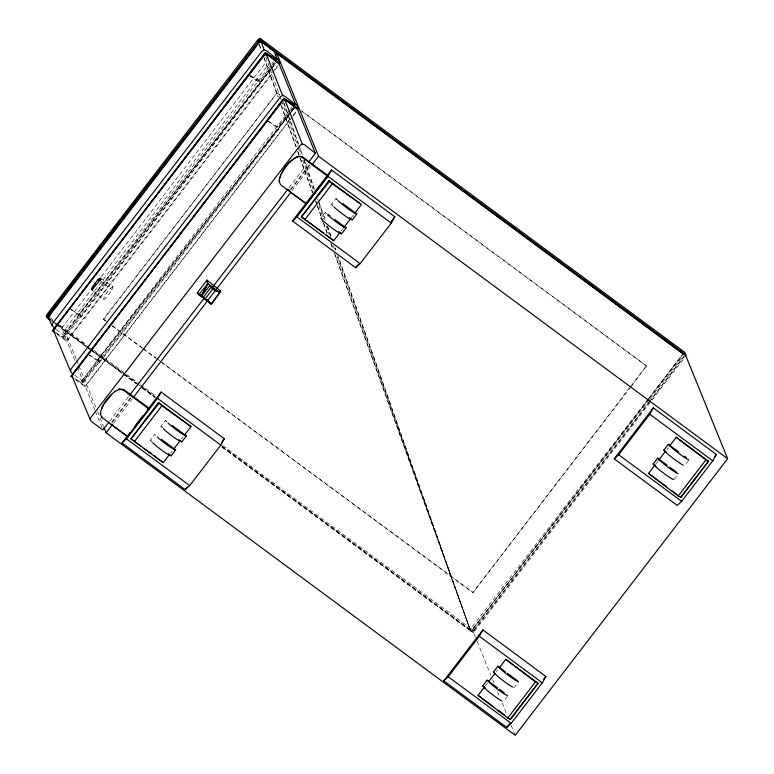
<?xml version="1.0" encoding="UTF-8"?>
<svg xmlns="http://www.w3.org/2000/svg" width="774" height="774" viewBox="0 0 774 774"><rect width="100%" height="100%" fill="white"/><g stroke="black" fill="none" stroke-linecap="round" stroke-linejoin="round"><path stroke-width="0.58" stroke-dasharray="3.87 2.9" d="M683.945 356.137L650.799 400.023M93.412 291.082L103.484 299.577A8.001 1.384 -53.5 0 0 108.273 295.329L112.095 289.699L112.985 286.661L103.155 280.198M268.984 67.135L79.77 313.412L63.004 335.703L63.294 337.251L56.87 333.671M63.294 337.251L80.08 314.97L79.77 313.412L272.38 67.212M289.669 110.014L98.288 359.02L81.522 381.311L81.812 382.859L75.388 379.279M81.812 382.859L98.598 360.578L98.288 359.02L290.695 112.675M647.287 400.826L471.124 631.303L221.209 446.53M648.012 399.868L682.416 354.705L649.241 397.652M648.67 398.881L471.124 631.303L472.914 632.077L474.501 631.197L474.346 629.591L650.063 400.98M649.405 397.923L683.152 353.747M270 68.905L64.958 335.945L61.775 328.089L90.432 290.763M101.462 276.405L266.817 61.059M76.22 359.136L64.426 330.101L267.998 64.977M272.941 65.074L274.412 63.168M271.877 74.149L66.758 341.286L65.132 337.28L270.987 69.186M271.722 68.228L275.389 63.439M69.602 308.458L81.076 316.924L260.335 83.476L258.874 79.877L250.273 75.755M74.73 360.374L66.661 340.502L271.703 73.472M272.438 72.514L277.585 65.809M274.818 70.328L279.965 63.623M105.506 321.046L103.358 319.101L277.189 92.725L280.101 94.883M103.561 319.604L277.189 92.725M74.633 375.1L83.253 381.35L288.296 114.32M291.227 110.489L294.904 105.699M292.388 116.729L85.063 386.739L83.437 382.733L289.292 114.639M294.439 107.934L290.027 113.681L294.42 107.915M88.12 354.066L99.594 362.532L278.853 129.084L277.392 125.485M94.97 410.21L85.188 386.11L290.231 119.08M293.162 115.249L296.103 111.417M293.123 115.771L298.271 109.076M109.589 421.308L128.697 396.423M288.905 187.772L307.278 163.846M111.543 422.304L130.535 397.565M290.25 189.562L309.242 164.823M112.249 422.372L131.087 397.855M290.966 189.63L309.793 165.104M113.497 423.272L132.606 398.387M292.079 190.694L310.451 166.768M151.259 441.393A13.448 1.393 37.5 0 1 150.291 440.29L154.8 434.417A13.448 1.393 37.5 0 0 155.768 435.52M161.96 427.451A13.448 1.393 37.5 0 1 160.992 426.358L165.501 420.485L167.397 421.888M321.713 219.4A13.448 1.393 37.5 0 1 320.746 218.297L325.254 212.424L327.15 213.837M332.414 205.458A13.448 1.393 37.5 0 1 331.446 204.365L335.955 198.492L338.799 200.601M170.57 453.158L172.031 451.261M181.503 438.916L182.964 437.02M341.024 231.165L343.211 228.311M351.232 217.871L353.418 215.017M631.313 386.332L472.885 592.652L629.639 387.745M630.375 386.787L646.503 365.773L301.483 110.692M632.039 385.384L646.503 365.773M222.835 445.631L471.289 628.865L473.736 628.091L649.454 399.471M650.189 398.513L682.542 356.427M648.999 402.393L474.094 630.191L472.508 631.071L470.747 630.675L221.112 446.114M649.734 401.435L684.274 356.456M475.342 637.021L473.524 632.561L685.416 356.495M485.375 685.899L487.562 683.055M496.318 671.658L497.769 669.762M655.839 463.907L658.026 461.062M666.772 449.665L668.223 447.769M507.434 696.455L503.574 701.486A13.448 1.393 37.5 0 1 503.042 701.476M674.028 479.493L677.25 475.294M688.589 460.52L684.729 465.551A13.448 1.384 37.5 0 1 684.206 465.551M648.496 398.61L470.089 629.61L471.124 631.303L470.747 630.675M270.91 69.128L63.004 335.703L65.132 337.28M271.655 68.18L276.105 62.471M289.224 114.591L81.522 381.311L83.437 382.733M250.128 75.91L259.329 81.512L271.49 65.974M272.206 65.064L274.354 62.317M273.125 66.264L277.595 60.566M268.646 121.528L277.847 127.12L290.008 111.582M290.724 110.672L292.872 107.934M291.44 111.717L295.9 106.009M271.868 63.497L273.319 61.678M290.395 109.105L291.837 107.286M474.346 629.591L472.343 630.471L472.914 632.077L471.289 628.865M112.985 286.661C108.563 289.341 104.625 294.497 103.484 299.577M80.08 314.97L71.218 309.629M98.598 360.578L89.736 355.237M56.183 329.569L64.958 335.945M57.257 324.79L61.775 328.089M56.105 332.781L66.661 340.502M74.623 378.389L85.188 386.11M277.392 93.228L279.327 94.66M301.686 111.195L646.716 366.276M249.199 75.242L260.335 83.476M267.717 120.85L278.853 129.084M331.446 204.365L333.342 205.768M320.746 218.297L322.642 219.7M103.358 319.101L106.28 321.258M112.104 325.573L142.242 347.845M143.209 348.561L155.845 357.907M156.812 358.623L159.734 360.781M160.702 361.497L472.682 592.158M112.307 326.077L142.445 348.348M143.413 349.064L156.048 358.41M161.882 362.716L472.885 592.652M49.991 317.756L52.903 319.914M59.695 324.945L86.891 345.059M93.683 350.09L125.727 373.794M126.704 374.51L139.32 383.846M140.297 384.572L155.835 396.065M51.616 319.972L54.528 322.129M55.496 322.845L58.408 325.003M59.385 325.719L88.507 347.274M89.484 347.99L124.44 373.852M125.407 374.568L137.056 383.198M142.88 387.503L155.506 396.839M221.528 445.698L470.089 629.61L338.432 256.929M64.426 330.101L85.808 345.91M86.775 346.626L89.697 348.784M90.664 349.5L122.737 373.203M123.705 373.929L136.34 383.265M137.308 383.981L140.22 386.139M141.197 386.855L154.8 396.917M221.848 446.482L473.524 632.561M53.067 321.868L55.98 324.025M56.947 324.741L86.088 346.288M87.065 347.004L89.978 349.161M90.945 349.877L123.008 373.581M123.975 374.297L136.601 383.633M142.435 387.938L155.061 397.275M50.058 320.001L86.04 346.607M87.017 347.323L122.021 373.203M122.998 373.919L136.611 383.991M142.445 388.296L155.081 397.642M57.189 334.223L66.758 341.286M160.992 426.358L162.888 427.761M75.639 379.782L85.063 386.739M150.291 440.29L152.188 441.702M99.74 280.507L112.095 289.699M474.501 631.197L473.736 628.091M477.152 641.491L490.755 674.996M492.574 679.466L493.928 682.813M497.556 691.743L499.83 697.326M502.094 702.918L507.086 715.195M511.159 725.248L514.787 734.187M76.674 360.258L78.484 364.718M78.938 365.841L95.715 407.163M97.534 411.623L103.426 426.145M77.419 367.002L83.253 381.35M95.415 411.304L102.081 427.732M98.288 359.02L99.594 362.532M79.77 313.412L81.076 316.924M259.387 44.505L261.07 49.043M263.934 56.995L278.224 96.837M281.523 105.845L296.248 146.896M297.884 151.288L299.935 157.132M300.341 158.109L312.628 192.397M315.879 201.279L317.127 204.917M317.514 205.826L323.271 221.974M323.687 223.115L328.186 235.625M331.02 243.317L333.062 249.005M335.103 254.685L470.089 629.61L337.783 255.923M259.096 44.64L261.351 50.687M264.021 58.282L277.963 96.953M280.836 104.916L296.21 147.37M297.651 151.549L299.896 157.606M300.109 158.37L312.609 192.861M315.482 200.824L317.127 205.371M317.33 206.145L323.271 222.428M323.484 223.202L327.586 234.58M330.866 243.675L332.704 248.589M334.349 253.146L470.089 629.61L337.106 256.687M265.753 56.589L279.54 95.25M279.946 96.382L281.165 99.798M281.572 100.93L297.787 146.412M298.193 147.544L300.622 154.365M302.653 160.054L313.596 190.752M318.869 205.526L323.735 219.168M326.164 225.998L329.405 235.093M333.052 245.319L335.084 251.008M283.332 102.12L298.251 144.274M299.867 148.831L301.889 154.529M303.901 160.228L314.389 189.843M317.621 198.957L318.83 202.382M319.227 203.514L324.877 219.468M327.296 226.308L330.924 236.554M334.958 247.951L335.771 250.225M284.068 103.077L298.571 144.099M298.967 145.241L302.189 154.355M304.201 160.054L314.273 188.546M318.695 201.085L325.544 220.464M327.557 226.163L331.582 237.56M335.21 247.815L336.013 250.089M277.837 126.578L277.847 127.12M259.319 80.97L259.329 81.512M166.468 421.578A13.448 1.393 37.5 0 1 165.501 420.485M326.222 213.527A13.448 1.393 37.5 0 1 325.254 212.424M338.373 201.008A13.448 1.393 37.5 0 1 335.955 198.492M513.752 687.544A13.448 1.393 37.5 0 0 514.275 687.544L518.783 681.671A13.448 1.393 37.5 0 1 518.251 681.671"/><path stroke-width="1.16" d="M49.671 316.44L49.671 314.35L258.477 42.725L261.544 40.596L261.061 39.097L259.3 38.7L257.752 39.958L47.214 314.147L46.363 316.015L46.769 317.021L50.058 320.001M93.025 287.802L93.141 286.012L97.785 279.927L100.204 278.263L102.168 279.559M110.808 424.258L127.623 436.507L148.802 408.914L148.869 408.043L123.54 389.409L119.631 389.08L114.639 391.644M287.647 189.117L289.524 190.51L289.515 191.517L306.33 203.756L327.518 176.162L327.576 175.301L302.247 156.667L298.338 156.338C290.182 159.521 284.919 167.377 281.068 174.847M127.623 436.507L101.762 417.389L100.359 413.79C101.433 404.521 108.234 396.898 115.229 391.267M306.33 203.756L280.478 184.638L279.075 181.039C280.701 170.406 288.596 160.731 298.338 156.338M280.217 177.807L280.585 175.901M685.416 356.495L685.851 354.763L684.564 352.209L261.061 39.097M91.98 288.151L91.584 289.534L92.667 289.902L91.584 289.534L92.435 289.321L91.98 288.151L93.141 286.012M203.678 297.951L198.628 294.778L197.244 292.891L207.016 280.149L220.242 290.695L219.632 292.766L211.389 304.143L206.91 300.796L206.474 299.712M100.581 279.153L100.204 278.263L99.943 279.143L99.314 278.572L98.666 280.159L97.785 279.927M219.632 292.766L220.242 290.695M94.68 285.055L95.405 282.704M49.671 314.35L47.669 315.279L48.772 316.576L48.114 318.559L47.669 315.279L259.706 39.706L685.851 354.763M92.077 289.815L99.74 280.507L100.204 278.263M51.935 325.37L52.796 323.068L262.009 51.229L264.05 49.855L266.401 50.687L277.353 59.337L274.16 51.481L263.208 42.831L261.409 42.077L258.951 42.851L49.12 316.131L48.656 318.54L51.935 325.37L55.215 328.863M71.769 373.01L70.434 370.94L71.305 368.637L280.517 96.798L282.549 95.425L284.9 96.257L294.749 104.035M108.853 422.265L102.971 429.928L91.487 421.588L90.161 419.508L91.022 417.205L300.235 145.367L302.276 143.993L304.627 144.825L315.366 153.32L308.749 161.93M101.878 408.653L103.793 404.415M211.389 304.143L201.346 296.123L207.925 283.787L198.628 294.778L201.346 296.123L209.977 285.393L219.69 292.63L211.389 304.143L201.346 296.123L207.558 283.835L207.016 280.149L207.925 283.787L211.728 286.738M47.669 315.279L46.769 317.021L48.772 316.576M122.021 442.96L126.491 438.877L157.586 398.378L161.137 392.031L224.344 438.761L220.803 445.108L189.698 485.617L185.238 489.7L122.021 442.96L130.042 432.569M292.475 220.967L296.945 216.884L328.041 176.385L331.591 170.038L394.798 216.768L391.257 223.115L360.152 263.624L355.692 267.707L292.475 220.967L313.48 193.616M443.763 680.83L448.223 676.747L479.329 636.247L482.87 629.901L545.873 676.476L542.322 682.823L511.227 723.322L506.757 727.405L443.763 680.83L482.87 629.901M614.217 458.837L618.678 454.754L649.783 414.254L653.324 407.908L716.327 454.483L712.777 460.83L681.681 501.329L677.211 505.412L614.217 458.837L653.324 407.908M54.335 328.911L59.888 321.471M61.272 319.614L265.182 52.709L276.502 59.579L276.202 58.031L274.76 59.859M72.166 375.448L283.71 98.317L295.02 105.187L294.72 103.648L296.645 105.061L298.271 109.076L283.71 98.317M184.425 435.114L190.984 426.571L158.428 402.557L130.941 438.877L163.275 462.649L169.109 455.054M354.879 213.121L361.439 204.578L328.882 180.565L301.396 216.884L333.729 240.656L339.563 233.061M54.944 305.188L57.886 301.367M71.856 283.197L73.327 281.281M84.356 266.933L85.827 265.027M87.298 263.112L88.768 261.196M99.798 246.848L101.268 244.942M113.759 228.678L116.7 224.857M130.671 206.687L132.141 204.771M143.171 190.423L144.641 188.508M146.112 186.602L147.582 184.686M158.612 170.338L160.083 168.422M171.847 153.126L173.318 151.211M230.662 76.616L232.132 74.701M246.103 56.531L247.574 54.615M55.273 332.81L52.4 330.692L265.656 52.951L279.965 63.623L278.33 59.608L276.202 58.031M275.351 55.409L276.821 53.493L685.919 355.953L727.637 458.692L515.242 735.3L106.144 432.84L103.88 427.258M72.804 377.693L70.918 376.299L284.174 98.559M104.5 403.486L111.601 394.237M129.432 395.466L203.659 298.803M213.208 286.351L287.435 189.688M204.829 299.315L213.334 288.228L215.22 290.695L218.403 291.75L209.977 285.393L210.915 287.357L215.22 290.695L207.616 300.602L204.829 299.315L199.682 294.101L197.244 292.891L200.011 294.933M106.144 432.84L112.762 424.229M133.341 397.43L207.567 300.767M216.381 289.273L290.608 192.61M311.922 164.852L318.54 156.242L276.821 53.493M134.337 426.929L143.074 415.59M147.37 409.949L161.137 392.031M313.818 193.219L331.591 170.038M134.212 441.838L161.911 405.76L158.428 402.557M304.666 219.845L332.365 183.767L328.882 180.565M173.482 449.355L180.042 440.812M343.937 227.363L350.496 218.819M152.71 442.805A13.448 1.393 37.5 0 0 163.943 451.755A13.448 1.393 37.5 0 0 171.18 455.741L175.688 449.868L161.447 439.332M163.411 428.873A13.448 1.393 37.5 0 0 174.643 437.813A13.448 1.393 37.5 0 0 181.88 441.799L186.389 435.926L172.147 425.4M323.164 220.813A13.448 1.393 37.5 0 0 334.397 229.752A13.448 1.393 37.5 0 0 341.634 233.748L346.142 227.875L334.745 219.448M333.865 206.881A13.448 1.393 37.5 0 0 345.098 215.82A13.448 1.393 37.5 0 0 352.334 219.806L356.843 213.934L342.601 203.407M185.238 489.7L187.405 486.865M221.451 442.534L224.344 438.761M355.692 267.707L358.585 263.934M391.18 221.49L394.798 216.768M501.987 701.041A13.448 1.393 37.5 0 1 491.5 693.92A13.448 1.393 37.5 0 1 482.676 686.035L487.185 680.172L497.634 687.893M512.698 687.109A13.448 1.393 37.5 0 1 502.21 679.988A13.448 1.393 37.5 0 1 493.386 672.103L497.895 666.23L505.49 671.851M673.496 479.483A13.448 1.393 37.5 0 1 663.173 472.866A13.448 1.393 37.5 0 1 653.14 464.042L657.648 458.169L667.14 465.193M683.152 465.116A13.448 1.384 37.5 0 1 672.664 457.995A13.448 1.384 37.5 0 1 663.84 450.11L668.349 444.237L678.788 451.958M499.23 667.865L505.79 659.322L538.191 683.326L510.492 719.404L507.734 717.991L478.09 695.4L484.65 686.857M489.023 681.159L494.857 673.564M669.684 445.872L676.244 437.329L708.645 461.333L680.946 497.411L678.188 495.999L648.544 473.407L655.104 464.864M658.751 460.114L665.311 451.571M507.734 717.991L535.434 681.913L538.191 683.326M678.188 495.999L705.888 459.92L708.645 461.333M510.134 719.394L537.833 683.316M680.588 497.401L708.287 461.323M506.757 727.405L509.66 723.642M543.696 679.301L545.873 676.476M714.876 456.37L716.327 454.483M329.531 181.3L301.396 216.884L304.25 218.984M159.076 403.293L130.941 438.877L141.4 446.569M297.748 156.716L302.247 156.667M279.075 181.039L279.666 180.661M119.631 389.08L119.041 389.467L122.95 389.796L148.802 408.914M122.95 389.796L123.54 389.409M100.359 413.79L100.949 413.403M101.762 417.389L102.352 417.002M99.74 280.507L100.397 280.246L100.252 279.124M295.639 104.742L279.056 63.894L268.317 55.409L266.508 54.644L264.06 55.418L54.228 328.698L53.754 331.117L70.434 370.94M315.366 153.32L297.574 109.511L286.835 101.017L285.035 100.252L282.578 101.026L72.746 374.306L72.282 376.725L90.161 419.508M211.757 303.021L210.557 303.389L203.31 297.255L210.915 287.357L213.334 288.228M684.555 353.341L683.152 353.747L262.734 42.667L261.544 40.596L262.357 42.88M52.4 330.692L52.951 330.769M70.918 376.299L71.469 376.377M205.7 299.219L208.728 301.125M201.346 296.123L205.129 298.638M207.026 299.886L208.912 301.144M361.439 204.578L332.365 183.767M190.984 426.571L161.911 405.76M306.156 220.387L323.271 232.964M326.125 235.064L333.729 240.656M144.254 448.668L150.911 453.564M153.765 455.663L163.275 462.649M318.54 156.242L727.637 458.692M328.041 176.385L391.257 223.115M649.783 414.254L712.777 460.83M301.657 157.045L327.518 176.162M684.487 456.176L686.383 457.579M349.49 217.707L352.334 219.806M663.84 450.11L666.685 452.219M328.099 214.533L330.005 215.936M669.984 467.303L676.64 472.217M338.789 231.639L341.634 233.748M653.14 464.042L655.984 466.151M296.945 216.884L360.152 263.624M618.678 454.754L681.681 501.329M157.586 398.378L220.803 445.108M479.329 636.247L542.322 682.823M50.155 319.72L47.233 317.563L46.363 316.015M507.386 673.254L517.835 680.975M179.036 439.7L181.88 441.799M493.386 672.103L495.283 673.506M499.53 689.295L504.28 692.807M168.335 453.632L171.18 455.741M482.676 686.035L485.53 688.144M126.491 438.877L189.698 485.617M448.223 676.747L511.227 723.322M648.544 473.407L657.116 479.764M659.022 481.176L666.646 486.817M671.416 490.348L677.134 494.586M478.09 695.4L493.338 706.691M498.098 710.222L504.774 715.166M507.628 717.285L510.492 719.404M705.888 459.92L676.244 437.329M535.434 681.913L505.79 659.322M259.3 38.7L260.48 41.806M285.035 100.252L302.276 143.993M266.508 54.644L282.549 95.425M261.409 42.077L264.05 49.855M258.206 41.09L258.477 42.725M175.688 449.868A13.448 1.393 37.5 0 1 168.451 445.882A13.448 1.393 37.5 0 1 157.219 436.933M186.389 435.926A13.448 1.393 37.5 0 1 179.152 431.94A13.448 1.393 37.5 0 1 167.919 423.001M346.142 227.875A13.448 1.393 37.5 0 1 338.906 223.889A13.448 1.393 37.5 0 1 327.673 214.94M356.843 213.934A13.448 1.393 37.5 0 1 349.606 209.948A13.448 1.393 37.5 0 1 338.373 201.008M507.551 695.603A13.448 1.393 37.5 0 1 497.227 688.986A13.448 1.393 37.5 0 1 487.185 680.172M517.196 681.236A13.448 1.393 37.5 0 1 506.709 674.115A13.448 1.393 37.5 0 1 497.895 666.23M678.005 473.611A13.448 1.393 37.5 0 1 667.681 466.993A13.448 1.393 37.5 0 1 657.648 458.179M688.705 459.679A13.448 1.393 37.5 0 1 678.382 453.061A13.448 1.393 37.5 0 1 668.349 444.237"/></g></svg>
